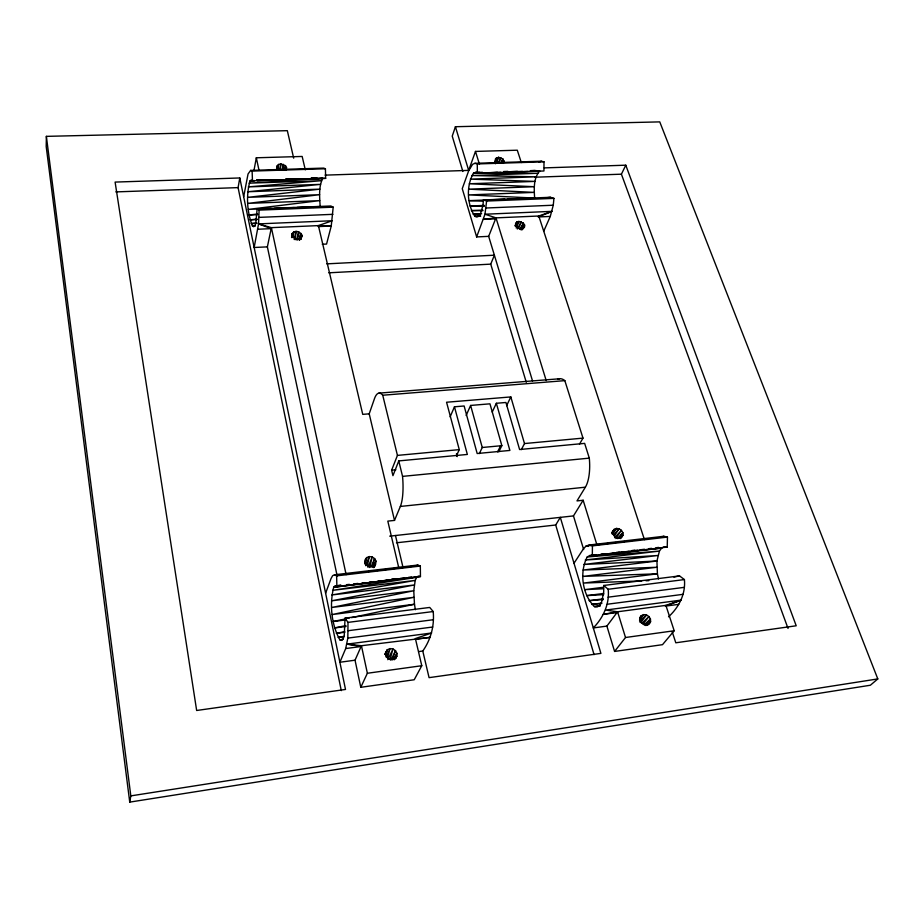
<?xml version="1.0" encoding="UTF-8"?>
<svg xmlns="http://www.w3.org/2000/svg" width="924" height="924" viewBox="0 0 924 924"><rect width="100%" height="100%" fill="white"/><g stroke="black" fill="none" stroke-linecap="round" stroke-linejoin="round"><path stroke-width="1.39" d="M668.537 616.828C679.001 607.184 685.781 594.016 684.418 579.567L679.521 575.906L603.719 585.47L603.707 592.065L601.524 602.506L599.514 605.601L597.089 606.987L594.409 606.571C582.155 594.559 579.279 572.048 587.225 556.964L589.628 555.59L595.264 554.92M476.645 236.925L484.984 214.218L552.032 211.353L538.773 216.008L495.992 217.868L488.669 236.348L476.645 236.925L462.254 188.669L468.699 170.744L472.614 164.299L474.913 163.317L541.372 161.215L543.993 161.815L543.947 170.986L477.327 173.238L475.363 172.476L473.458 173.262C466.135 185.828 466.874 204.239 474.901 216.332L476.842 217.059L478.748 216.251L480.48 213.941L482.917 205.498L483.448 199.954L550.461 197.297L553.938 198.371L553.268 205.22L550.277 216.435L543.693 231.312M504.019 162.508L502.875 158.928L498.533 157.265L495.31 159.159L496.442 162.751L498.533 157.265L495.472 163.721M589.119 545.021L592.434 545.876L592.307 555.994L667.232 547.054L667.463 537.087L663.825 536.278L589.119 545.021L586.059 546.049L583.391 548.891L574.012 563.247M267.209 209.298L257.126 208.905L330.815 205.994L333.194 207.161L331.242 226.034L318.399 225.606L271.379 227.65L267.371 246.87L254.158 247.493L258.558 223.885L259.113 210.118L257.126 208.905L255.763 223.504L254.77 225.895L253.626 226.715L252.391 225.906C246.951 211.908 245.957 195.264 250.069 180.804L251.213 180.007L252.46 180.827L325.652 178.355L325.421 168.757L323.643 168.099L250.635 170.397L248.036 174.012L243.67 196.743M293.682 158.166L287.329 130.677L46.373 136.359L46.2 146.535L129.741 802.113L870.362 685.238L877.8 678.921L659.759 121.887L455.417 126.715L452.24 136.14L462.878 171.494M606.895 626.091L614.587 651.443L625.513 637.502L617.579 611.78L605.509 610.071L681.265 600.092L665.892 605.37L617.579 611.78L606.895 626.091L593.312 627.939C603.384 617.521 609.678 603.938 608.2 589.269L603.719 585.47M415.038 639.35L430.007 637.364L361.434 645.726L355.035 660.198L339.882 662.254L345.703 648.544L347.828 638.103L348.002 622.383L345.045 618.144L429.729 607.449L433.206 611.538C434.511 625.583 430.954 639.454 422.776 651.027L418.768 651.57M385.758 651.986L385.608 654.816L386.971 657.438L389.489 659.159L392.492 659.517L395.149 658.396L396.754 656.109L396.893 653.291L395.518 650.669L393.012 648.96L390.032 648.602L387.375 649.711L384.696 654.388M546.223 380.596L495.992 217.868L484.984 214.218L486.602 201.051L483.448 199.954M280.422 169.612L280.873 163.883L285.447 165.639L286.509 167.498L286.301 169.392M278.089 169.9L278.598 164.46L280.873 163.883L279.718 169.496M295.264 239.697L296.073 231.358L298.648 231.774L301.871 235.1L301.674 237.122L300.196 238.658L297.863 239.304L295.276 238.889L292.042 235.551L292.261 233.529L293.728 231.993L296.073 231.358L294.178 239.524M282.836 169.889L283.379 164.322L282.213 169.924M293.093 237.664L293.728 231.993L292.481 237.445M297.701 239.94L298.648 231.774L296.743 239.94M277.443 170.074L278.598 164.46L277.142 165.893L276.923 167.798L277.985 169.658M276.75 168.688L277.142 165.893M284.835 169.924L285.447 165.639L284.569 169.831M299.642 240.136L300.762 233.148L299.168 239.951M291.591 237.572L292.261 233.529L291.637 236.255M129.741 802.113L130.815 795.887L46.373 136.359M341.291 690.632L238.092 187.618L239.79 177.962L115.107 182.086L196.65 710.487L345.507 689.454L239.79 177.962M253.973 170.478L256.329 157.785L302.16 156.456L305.301 169.82M285.966 170.178L286.509 167.498M367.278 565.881L369.311 556.583L372.199 556.953L374.624 558.593L375.941 561.053L374.705 566.273M300.935 239.304L301.871 235.1L300.912 239.177M369.739 567.521L372.199 556.953L367.948 567.324M365.026 564.206L366.724 557.576L369.311 556.583L365.615 565.673M387.479 657.946L390.032 648.602L385.989 656.964M389.997 659.62L393.012 648.96L387.78 659.69M372.257 566.874L374.624 558.593L371.413 566.354M385.666 655L387.375 649.711L385.077 654.481M392.457 659.748L395.518 650.669L390.829 660.198M398.925 568.456L387.814 521.124L394.502 520.408L369.207 413.825L374.428 398.787A37.203 9.91 85.1 0 1 382.732 395.229L564.83 380.642L582.986 438.115L579.498 444.144M325.086 175.133L468.664 170.386L475.479 151.421L517.29 150.208L521.321 162.543M373.573 567.521L375.941 561.053L373.25 567.509M325.618 593.196L331.035 578.574L332.617 575.721L334.511 574.786L417.798 565.049L420.328 566.054L420.455 576.53L336.879 586.509L335.181 585.943L333.714 587.26C329.406 604.319 331.312 624.393 339.87 639.847L341.58 640.436L343.058 639.108L344.225 635.955L345.045 618.144L349.364 617.948M494.964 161.85L496.5 157.808L494.941 161.596M498.81 163.051L500.866 157.669L498.336 162.589M501.328 162.959L502.875 158.928L500.9 162.693M503.002 163.386L504.03 160.695L502.841 163.132M597.031 545.206L583.148 500.254L576.98 500.912L585.366 487.191A32.629 12.52 84.1 0 0 589.304 458.142L584.649 443.381L519.6 449.526L505.925 402.483L496.35 403.28L509.886 450.438L477.177 453.522L464.125 405.983L454.458 406.803L467.348 454.446L398.775 460.914L392.943 475.664L391.626 470.189L397.436 455.393L382.732 395.229M364.622 562.762L366.724 557.576L365.13 559.678L364.957 562.312L366.274 564.783L368.711 566.435L371.61 566.805L374.197 565.8L375.779 563.686L374.07 567.452M526.276 382.282L490.736 264.137L494.386 255.197L326.807 263.86M550.277 216.435L538.38 216.955L538.773 216.008L644.432 539.628M515.199 225.964L516.839 222.026L518.907 221.425L523.377 223.134L524.578 224.994L524.578 226.911L523.388 228.367L521.309 228.979L518.907 228.575L515.627 225.398L515.638 223.481L516.839 222.026L515.176 225.745M516.169 227.974L518.907 221.425L516.32 226.484M394.502 520.408L400.346 506.444A33.957 9.171 84.6 0 0 402.552 476.38L398.775 460.914M518.549 228.378L521.298 221.829L517.278 229.002M520.616 229.672L523.377 223.134L519.877 229.221M522.915 228.909L524.578 224.994L521.829 230.053M394.121 659.84L396.893 653.291L393.947 659.228M450.115 416.863L454.458 406.803M466.135 415.488L470.616 405.44L489.951 403.823L501.848 445.668L498.81 451.767M456.468 455.763L459.263 449.63L446.558 402.24L510.822 396.927L524.497 443.555L521.332 449.642M360.787 687.306L367.371 673.261L361.434 645.726L346.985 644.144L431.623 632.998L415.396 638.576L421.771 665.719L414.229 679.752L360.787 687.306L355.035 660.198M492.226 412.046L496.35 403.28M479.337 453.603L482.259 447.493L470.616 405.44M506.595 405.694L510.822 396.927M788.045 628.459L621.413 174.186L625.779 165.188L544.259 167.891M497.597 451.882L500.623 445.784M285.701 179.602L322.765 178.344C318.445 186.971 319.646 197.216 320.166 206.549M594.063 654.642L555.705 525.005L560.314 517.371L600.9 653.372L429.071 677.65L422.811 651.177M583.668 549.537L573.469 515.915L583.148 500.254M611.85 532.79L614.16 529.348L616.412 528.424L619.08 528.794L621.436 530.33L622.857 532.651L622.961 535.111L621.725 537.087L619.461 538.011L616.782 537.653L614.425 536.105L613.005 533.783L612.901 531.312L614.16 529.348L611.78 532.871M612.45 534.303L616.412 528.424L612.231 533.818M614.298 535.828L619.08 528.794L613.513 535.181M615.834 538.53L621.436 530.33L614.587 537.71M618.849 538.496L622.857 532.651L617.405 538.611M620.547 538.623L622.961 535.111L620.327 538.299M639.835 617.798L641.475 615.638L643.785 614.61L646.523 614.957L648.96 616.562L650.45 619.022L650.588 621.656L649.341 623.781L647.031 624.809L644.282 624.462L641.834 622.845L640.344 620.385L640.216 617.74L641.475 615.638L639.778 617.809M639.512 620.073L643.785 614.61L640.216 618.664M640.505 622.591L646.523 614.957L639.593 621.875M642.919 624.185L648.96 616.562L641.637 623.33M645.252 625.536L650.45 619.022L644.097 624.867M647.99 624.913L650.588 621.656L646.788 625.49M665.892 605.37L674.185 630.757L662.496 644.675L614.587 651.443M531.092 171.229L539.662 171.032C533.356 178.309 534.026 189.039 534.649 198.059L530.376 198.221M415.511 566.019L417.798 565.049M538.38 216.955L552.032 211.353M538.819 162.197L541.372 161.215M681.265 600.092L665.326 606.132L678.736 604.354M660.441 537.341L663.825 536.278M344.513 619.115L333.321 621.494L346.084 619.877M351.513 617.625L414.472 604.25L413.767 590.759L415.199 580.422L416.632 577.35L418.422 576.01L420.455 576.53L384.927 580.445M673.896 577.096L679.521 575.906M345.842 625.594L334.684 627.916L346.05 626.46M344.664 631.693L336.313 633.344L344.86 632.235M343.751 636.382L338.08 637.421L343.797 636.682M617.579 611.78L603.245 614.368L617.036 612.543M130.815 795.887L877.8 678.921M367.371 673.261L421.771 665.719M625.513 637.502L674.185 630.757M397.239 578.828L333.714 587.26L416.632 577.35L332.571 590.344L415.199 580.422L331.82 594.975L414.229 584.996L331.52 600.819L413.767 590.759L331.681 607.484L413.848 597.32L332.293 614.529L414.472 604.25L415.361 609.713M400.069 578.447L404.308 577.893M408.535 577.327L411.365 576.957M345.703 648.544L361.122 646.5L346.985 644.144M601.686 603.118L591.672 604.411L601.709 603.43M347.828 638.103L432.732 627.015M607.137 604.25L683.113 594.328M600.046 605.844L594.409 606.571L600.057 605.89M621.944 552.159L592.307 555.994L589.628 555.59L596.685 554.85M624.774 551.801L629.001 551.247M631.831 550.889L637.479 550.161M640.297 549.792L644.536 549.249M648.764 548.694L651.593 548.336M655.821 547.782L658.65 547.412M348.175 630.711L433.275 619.738M608.061 597.181L684.187 587.364M603.326 598.833L589.05 600.681L603.326 599.572M348.002 622.383L433.206 611.538M608.2 589.269L684.418 579.567M603.822 593.451L586.74 595.634L603.742 594.617M603.36 587.283L584.88 589.628L603.499 588.773M543.428 198.152L550.461 197.297M257.6 213.987L249.064 215.003L257.692 214.657M313.051 207.392L318.745 206.722M495.992 217.868L483.437 219.369L495.634 218.838M391.614 579.209L394.433 578.874M600.9 554.25L603.719 553.915M616.4 552.402L619.219 552.067M631.889 550.554L634.707 550.219M336.902 575.213L339.755 574.878M352.622 573.377L355.486 573.042M368.341 571.54L371.205 571.205M376.923 570.535L379.776 570.2M384.061 569.692L386.925 569.357M392.642 568.687L395.495 568.352M399.792 567.856L402.645 567.521M408.362 566.851L411.226 566.516M590.344 545.541L593.208 545.206M597.493 544.71L600.357 544.375M606.086 543.705L608.939 543.37M613.236 542.862L616.1 542.527M621.817 541.857L624.682 541.522M628.967 541.025L631.831 540.69M637.56 540.02L640.413 539.685M644.709 539.177L647.574 538.842M653.291 538.172L656.156 537.837M334.511 574.786L336.625 575.86L420.328 566.054M592.434 545.876L667.463 537.087M396.465 542.792L555.705 525.005M389.709 536.151L573.469 515.915M346.546 584.684L349.387 584.372M353.661 583.899L357.923 583.437M362.185 582.963L365.026 582.651M369.288 582.178L373.55 581.704M377.812 581.231L382.086 580.769M257.126 219.057L250.034 219.831L257.242 219.531M400.346 506.444L585.366 487.191M600.923 554.412L605.162 553.973M609.401 553.534L613.628 553.083M616.458 552.795L661.63 548.071L664.298 546.685L667.232 547.054M402.552 476.38L589.304 458.142M256.837 223.019L251.166 223.562L256.837 223.319M391.626 470.189L395.876 469.785M397.436 455.393L459.263 449.63M482.259 447.493L501.848 445.668M524.497 443.555L582.986 438.115M369.207 413.825L362.739 414.368L318.399 225.606L332.282 220.732L258.558 223.885L271.182 228.655L257.773 229.244M378.886 393.139L559.644 378.759M255.232 225.687L252.391 225.906L255.232 225.779M322.765 178.344L249.087 183.16L321.54 180.677L248.337 186.891L320.559 184.361L247.863 191.742L319.912 189.143L247.701 197.355L319.623 194.687L247.863 203.384L319.704 200.623L248.325 209.402L271.31 208.489M328.748 272.811L490.736 264.137M497.378 172.303L477.327 173.238L477.292 163.941L474.913 163.317M504.539 171.98L517.428 171.379M530.318 170.778L536.047 170.513M322.268 244.259L326.565 244.052L331.242 226.034L318.168 226.599M257.195 180.492L274.289 179.741M285.689 179.244L295.668 178.806M311.342 178.113L317.048 177.858M259.009 217.383L332.94 214.333M486.059 208.004L553.268 205.22M482.802 210.118L471.39 210.591L482.871 210.718M481.623 213.756L473.042 214.114L480.249 214.045M274.185 208.374L294.306 207.577M297.17 207.461L318.722 206.606M504.747 199.238L469.149 200.647L483.287 201.213M507.599 199.122L527.535 198.337M259.113 210.118L333.194 207.161M486.602 201.051L553.938 198.371M484.315 205.417L470.062 205.994L484.315 206.387M641.753 580.907L583.598 583.067L657.414 573.827L658.5 578.978M646.003 580.746L648.844 580.642M115.823 191.903L238.092 187.618M534.984 177.212L621.413 174.186M256.941 179.81L259.806 179.718M311.296 177.986L314.16 177.893M479.602 172.338L475.363 172.476L482.501 172.314M503.626 171.529L507.865 171.379M530.48 170.628L534.719 170.478M257.195 180.561L282.86 179.695M500.808 172.338L473.458 173.262L537.745 173.285L471.737 175.537L536.151 176.819L470.328 179.129L534.984 181.404L469.311 183.772L534.326 186.717L468.757 189.154L534.211 192.388L468.711 194.906L534.649 198.059M503.684 172.245L528.147 171.425M531.034 171.321L539.662 171.032M250.635 170.397L252.125 171.09L325.421 168.757M477.292 163.941L543.993 161.815M503.938 171.829L522.522 171.414M256.941 179.88L264.102 179.718M285.574 179.244L305.613 178.806M311.342 178.678L325.652 178.355M586.059 546.049L588.773 546.361M258.558 223.885L271.379 227.65L346.13 574.647M625.779 165.188L796.211 625.779L675.802 642.792L672.233 631.831M475.479 151.421L479.452 164.276M455.417 126.715L468.664 170.386M488.669 236.348L532.524 380.896M456.456 453.811L457.195 456.595M395.472 535.516L403.049 567.567M256.329 157.785L258.939 169.935M267.371 246.87L337.156 575.871M252.125 171.09L252.46 180.827M336.625 575.86L336.879 586.509M557.68 379.406A35.77 13.537 84.9 0 1 564.83 380.642M656.929 561.018L657.414 573.827L582.975 576.403L656.791 567.267L583.056 570.05L656.929 561.018L659.436 551.074L661.63 548.071L587.225 556.964L659.436 551.074L585.25 559.99L657.83 555.497L583.829 564.46L656.929 561.018M396.754 656.109L395.472 658.697L396.754 656.109M342.723 639.385L339.87 639.847L342.7 639.477M340.829 585.273L335.181 585.943L340.864 585.319M254.343 180.619L250.069 180.804L254.343 180.654M480.63 216.077L474.901 216.332L480.572 216.147"/></g></svg>
